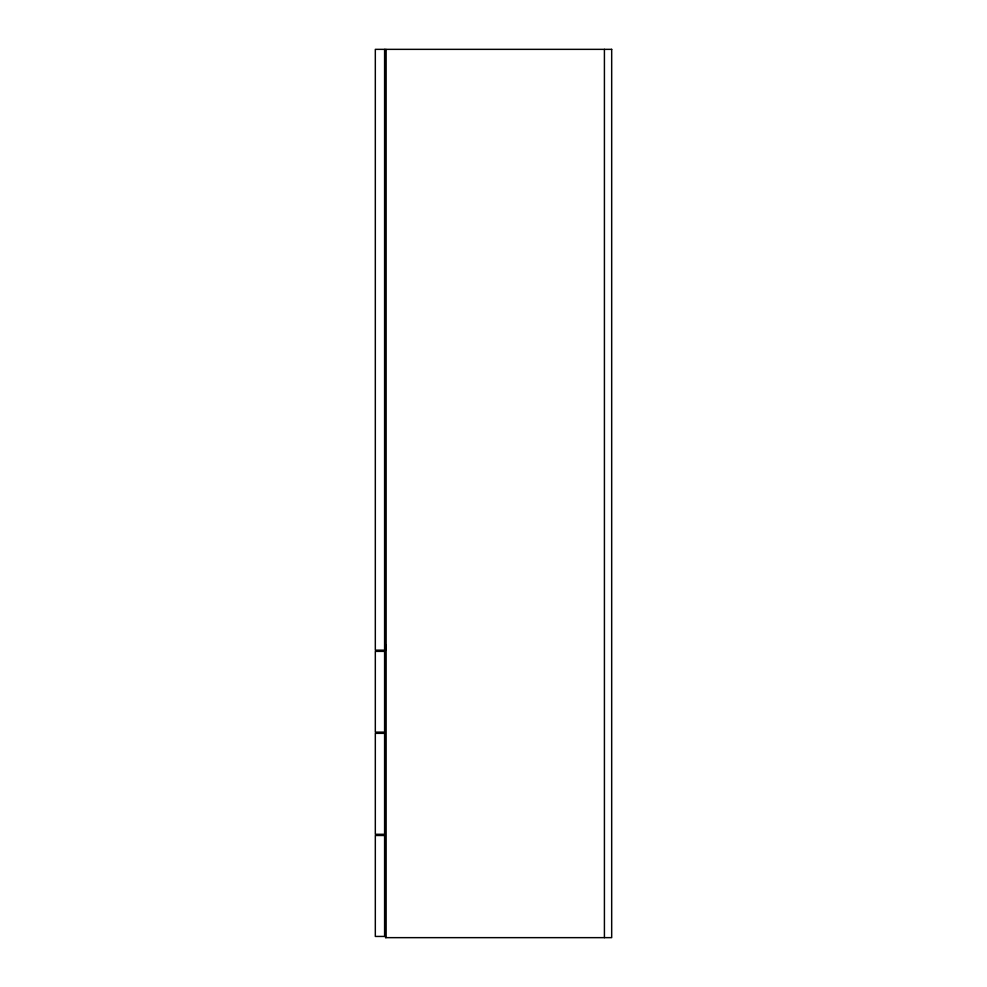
<?xml version="1.0" encoding="UTF-8"?>
<svg xmlns="http://www.w3.org/2000/svg" width="987" height="987" viewBox="0 0 987 987"><rect width="100%" height="100%" fill="white"/><g stroke="black" fill="none" stroke-linecap="round" stroke-linejoin="round"><path stroke-width="1.48" d="M604.414 49.35L604.414 937.65M386.053 645.313L386.053 650.162M385.818 49.35L385.818 937.65M384.597 49.35L375.319 49.35L375.319 650.162L384.597 650.162L384.597 49.35M611.681 49.35L385.572 49.35L385.572 937.65L611.681 937.65L611.681 49.35M384.597 651.371L375.319 651.371L375.319 732.132L384.597 732.132L384.597 651.371M384.597 733.341L375.319 733.341L375.319 834.286L384.597 834.286L384.597 733.341M384.597 835.495L375.319 835.495L375.319 936.441L384.597 936.441L384.597 835.495"/></g></svg>
